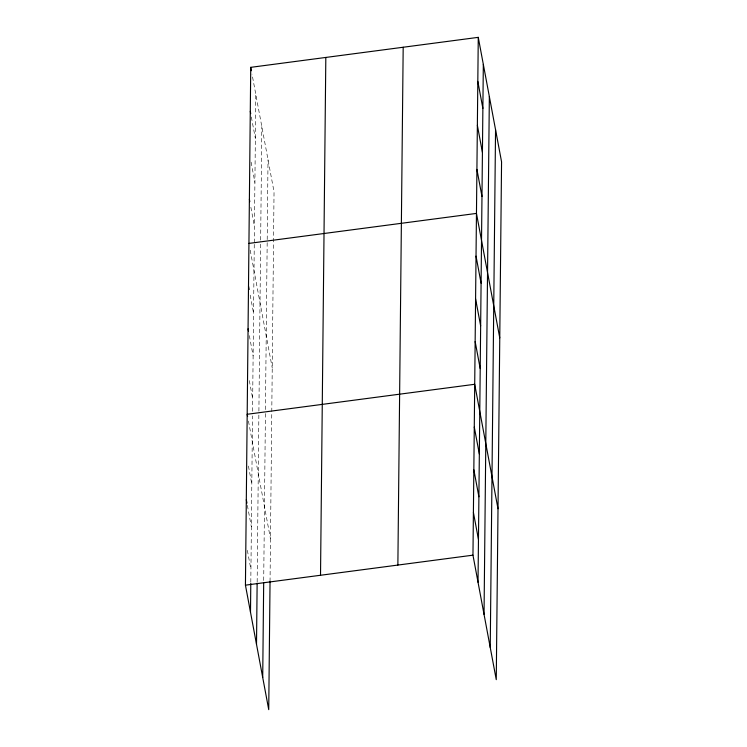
<?xml version="1.0" encoding="UTF-8"?>
<svg xmlns="http://www.w3.org/2000/svg" width="747" height="747" viewBox="0 0 747 747"><rect width="100%" height="100%" fill="white"/><g stroke="black" fill="none" stroke-linecap="round" stroke-linejoin="round"><path stroke-width="0.56" stroke-dasharray="3.73 2.8" d="M250.805 582.184L252.505 415.92M252.551 411.308L254.269 243.802M254.288 242.644L255.801 94.393M257.155 582.016L258.892 412.288M258.901 411.13L260.647 241.216M260.656 240.058L261.823 126.542M263.71 580.503L265.446 410.785M265.456 409.627L267.193 240.758M267.202 239.6L268.024 159.681M270.041 581.493L274.037 191.83L252.01 74.102M251.347 116.99L255.353 138.4M251.104 162.136L254.904 182.417M250.861 207.274L254.447 226.434M250.198 250.161L272.235 367.888M250.189 295.14L253.56 313.17M249.33 335.599L253.121 355.889M249.311 380.578L252.682 398.609M248.452 421.037L270.479 538.774M248.434 466.016L251.804 484.047M247.36 505.355L251.365 526.766M247.35 550.324L250.936 569.485"/><path stroke-width="1.12" d="M270.041 581.493L268.733 709.65L245.436 585.162L250.74 67.342L478.267 37.35L501.564 161.838L496.26 679.658L472.963 555.17L478.267 37.35M250.497 612.204L250.787 583.342M256.51 644.362L257.136 583.164M262.711 677.492L263.682 582.819M320.519 575.265L325.823 57.444M397.871 565.059L403.184 47.248M478.024 582.212L483.328 64.401M484.037 614.37L489.35 96.55M490.237 647.5L495.55 129.689M248.938 243.401L476.465 213.409L499.762 337.896M245.436 585.162L472.963 555.17M477.819 81.367L482.879 108.408M477.37 125.375L482.431 152.425M476.913 169.392L481.974 196.442M476.026 256.128L481.087 283.178M475.587 298.847L480.648 325.897M475.148 341.566L480.209 368.616M498.006 508.782L474.709 384.285L247.182 414.277L247.602 416.537M474.27 427.004L479.331 454.055M473.831 469.723L478.902 496.774M473.402 512.442L478.463 539.493M250.74 67.342L251.375 70.722M250.292 111.359L250.712 113.609M249.386 199.384L249.806 201.643M248.499 286.12L249.134 289.5M248.06 328.839L248.48 331.089M246.305 499.715L246.94 503.095"/></g></svg>
